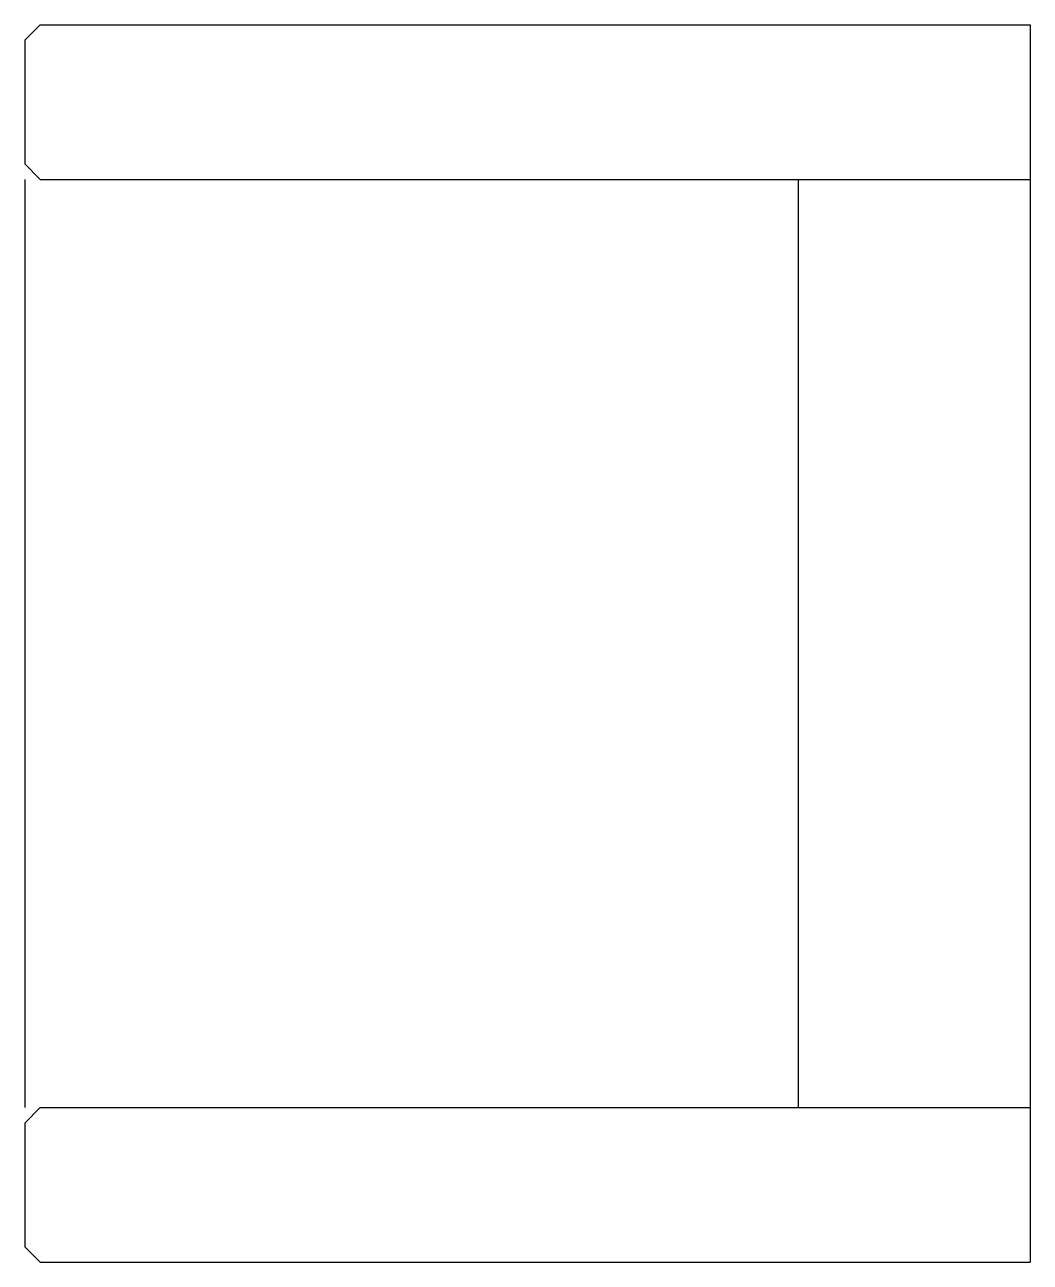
# Model space of a CAD drawing. Extents: x -1723 to -1073, y -327 to 473.
import ezdxf

# ---------------------------------------------------------------- set-up
doc = ezdxf.new("R2010")
doc.units = 0
doc.layers.get('0').update_dxf_attribs({"linetype": 'CONTINUOUS'})

# ---------------------------------------------------------------- blocks, each defined once
blk = doc.blocks.new('1SEAT01')
for p, q in [((-640, 800), (-650, 790)), ((-640, 800), (0, 800)), ((0, 800), (0, 0)), ((-650, 790), (-650, 710)), ((-650, 710), (-640, 700)), ((-650, 700), (-650, 100)), ((-640, 700), (0, 700)), ((-150, 700), (-150, 100)), ((-640, 100), (-650, 90)), ((-640, 100), (0, 100)), ((-650, 90), (-650, 10)), ((-650, 10), (-640, 0)), ((-640, 0), (0, 0))]:
    blk.add_line(p, q)

msp = doc.modelspace()

# ---------------------------------------------------------------- block references
msp.add_blockref('1SEAT01', (-1073.151222, -327.009105))

doc.saveas('drawing.dxf')
